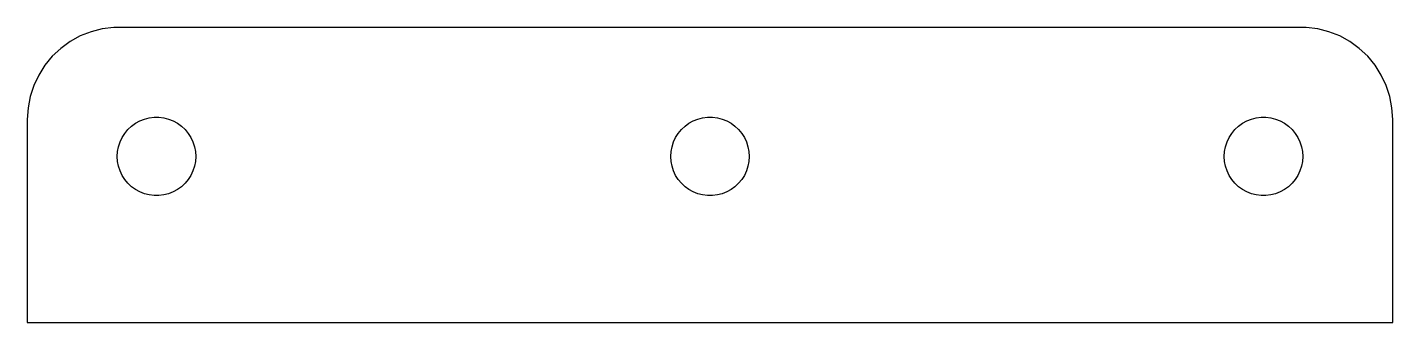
# Model space of a CAD drawing. Header units: metres. Extents: x -37 to 37, y 144 to 229.
# Drawn here: x -37 to 37, y 144 to 160 of the extents above.
import ezdxf

# ---------------------------------------------------------------- set-up
doc = ezdxf.new("R2010")
doc.units = ezdxf.units.M

msp = doc.modelspace()

# ---------------------------------------------------------------- linework, layer by layer
for p, q in [((-32.9369, 159.911), (-33.5451, 159.755)), ((-32.3139, 159.99), (-32.9369, 159.911)), ((32.3139, 159.99), (-32.3139, 159.99)), ((32.9369, 159.911), (32.3139, 159.99)), ((33.5451, 159.755), (32.9369, 159.911)), ((-34.6791, 159.222), (-35.1871, 158.853)), ((-34.1289, 159.524), (-34.6791, 159.222)), ((-33.5451, 159.755), (-34.1289, 159.524)), ((34.1289, 159.524), (33.5451, 159.755)), ((34.6791, 159.222), (34.1289, 159.524)), ((35.1871, 158.853), (34.6791, 159.222)), ((-35.6448, 158.423), (-36.0451, 157.939)), ((-35.1871, 158.853), (-35.6448, 158.423)), ((35.6448, 158.423), (35.1871, 158.853)), ((36.0451, 157.939), (35.6448, 158.423)), ((-36.0451, 157.939), (-36.3815, 157.409)), ((36.3815, 157.409), (36.0451, 157.939)), ((-36.3815, 157.409), (-36.6489, 156.841)), ((36.6489, 156.841), (36.3815, 157.409)), ((-36.8429, 156.243), (-36.9606, 155.627)), ((-36.6489, 156.841), (-36.8429, 156.243)), ((36.8429, 156.243), (36.6489, 156.841)), ((36.9606, 155.627), (36.8429, 156.243)), ((-36.9606, 155.627), (-37, 155)), ((37, 155), (36.9606, 155.627)), ((-37, 155), (-37, 144)), ((-31.3545, 154.637), (-31.1386, 154.794)), ((-31.1386, 154.794), (-30.9048, 154.923)), ((-30.9048, 154.923), (-30.6567, 155.021)), ((-30.6567, 155.021), (-30.3982, 155.087)), ((-30.3982, 155.087), (-30.1334, 155.121)), ((-30.1334, 155.121), (-29.8666, 155.121)), ((-29.8666, 155.121), (-29.6018, 155.087)), ((-29.6018, 155.087), (-29.3433, 155.021)), ((-29.3433, 155.021), (-29.0952, 154.923)), ((-29.0952, 154.923), (-28.8614, 154.794)), ((-28.8614, 154.794), (-28.6455, 154.637)), ((-1.35452, 154.637), (-1.13863, 154.794)), ((-1.13863, 154.794), (-0.90477, 154.923)), ((-0.90477, 154.923), (-0.656647, 155.021)), ((-0.656647, 155.021), (-0.398178, 155.087)), ((-0.398178, 155.087), (-0.133423, 155.121)), ((-0.133423, 155.121), (0.133423, 155.121)), ((0.133423, 155.121), (0.398178, 155.087)), ((0.398178, 155.087), (0.656647, 155.021)), ((0.656647, 155.021), (0.90477, 154.923)), ((0.90477, 154.923), (1.13863, 154.794)), ((1.13863, 154.794), (1.35452, 154.637)), ((28.6455, 154.637), (28.8614, 154.794)), ((28.8614, 154.794), (29.0952, 154.923)), ((29.0952, 154.923), (29.3433, 155.021)), ((29.3433, 155.021), (29.6018, 155.087)), ((29.6018, 155.087), (29.8666, 155.121)), ((29.8666, 155.121), (30.1334, 155.121)), ((30.1334, 155.121), (30.3982, 155.087)), ((30.3982, 155.087), (30.6567, 155.021)), ((30.6567, 155.021), (30.9048, 154.923)), ((30.9048, 154.923), (31.1386, 154.794)), ((31.1386, 154.794), (31.3545, 154.637)), ((37, 144), (37, 155)), ((-31.9758, 153.782), (-31.8622, 154.024)), ((-31.8622, 154.024), (-31.7192, 154.249)), ((-31.7192, 154.249), (-31.5491, 154.455)), ((-31.5491, 154.455), (-31.3545, 154.637)), ((-28.6455, 154.637), (-28.4509, 154.455)), ((-28.4509, 154.455), (-28.2808, 154.249)), ((-28.2808, 154.249), (-28.1378, 154.024)), ((-28.1378, 154.024), (-28.0242, 153.782)), ((-1.97577, 153.782), (-1.86214, 154.024)), ((-1.86214, 154.024), (-1.71915, 154.249)), ((-1.71915, 154.249), (-1.54906, 154.455)), ((-1.54906, 154.455), (-1.35452, 154.637)), ((1.35452, 154.637), (1.54906, 154.455)), ((1.54906, 154.455), (1.71915, 154.249)), ((1.71915, 154.249), (1.86214, 154.024)), ((1.86214, 154.024), (1.97577, 153.782)), ((28.0242, 153.782), (28.1378, 154.024)), ((28.1378, 154.024), (28.2808, 154.249)), ((28.2808, 154.249), (28.4509, 154.455)), ((28.4509, 154.455), (28.6455, 154.637)), ((31.3545, 154.637), (31.5491, 154.455)), ((31.5491, 154.455), (31.7192, 154.249)), ((31.7192, 154.249), (31.8622, 154.024)), ((31.8622, 154.024), (31.9758, 153.782)), ((-32.125, 153), (-32.1082, 153.266)), ((-32.1082, 153.266), (-32.0582, 153.528)), ((-32.0582, 153.528), (-31.9758, 153.782)), ((-28.0242, 153.782), (-27.9418, 153.528)), ((-27.9418, 153.528), (-27.8918, 153.266)), ((-27.8918, 153.266), (-27.875, 153)), ((-2.125, 153), (-2.10823, 153.266)), ((-2.10823, 153.266), (-2.05823, 153.528)), ((-2.05823, 153.528), (-1.97577, 153.782)), ((1.97577, 153.782), (2.05823, 153.528)), ((2.05823, 153.528), (2.10823, 153.266)), ((2.10823, 153.266), (2.125, 153)), ((27.875, 153), (27.8918, 153.266)), ((27.8918, 153.266), (27.9418, 153.528)), ((27.9418, 153.528), (28.0242, 153.782)), ((31.9758, 153.782), (32.0582, 153.528)), ((32.0582, 153.528), (32.1082, 153.266)), ((32.1082, 153.266), (32.125, 153)), ((-32.1082, 152.734), (-32.125, 153)), ((-32.0582, 152.472), (-32.1082, 152.734)), ((-31.9758, 152.218), (-32.0582, 152.472)), ((-27.9418, 152.472), (-28.0242, 152.218)), ((-27.8918, 152.734), (-27.9418, 152.472)), ((-27.875, 153), (-27.8918, 152.734)), ((-2.10823, 152.734), (-2.125, 153)), ((-2.05823, 152.472), (-2.10823, 152.734)), ((-1.97577, 152.218), (-2.05823, 152.472)), ((2.05823, 152.472), (1.97577, 152.218)), ((2.10823, 152.734), (2.05823, 152.472)), ((2.125, 153), (2.10823, 152.734)), ((27.8918, 152.734), (27.875, 153)), ((27.9418, 152.472), (27.8918, 152.734)), ((28.0242, 152.218), (27.9418, 152.472)), ((32.0582, 152.472), (31.9758, 152.218)), ((32.1082, 152.734), (32.0582, 152.472)), ((32.125, 153), (32.1082, 152.734)), ((-31.8622, 151.976), (-31.9758, 152.218)), ((-31.7192, 151.751), (-31.8622, 151.976)), ((-31.5491, 151.545), (-31.7192, 151.751)), ((-28.2808, 151.751), (-28.4509, 151.545)), ((-28.1378, 151.976), (-28.2808, 151.751)), ((-28.0242, 152.218), (-28.1378, 151.976)), ((-1.86214, 151.976), (-1.97577, 152.218)), ((-1.71915, 151.751), (-1.86214, 151.976)), ((-1.54906, 151.545), (-1.71915, 151.751)), ((1.71915, 151.751), (1.54906, 151.545)), ((1.86214, 151.976), (1.71915, 151.751)), ((1.97577, 152.218), (1.86214, 151.976)), ((28.1378, 151.976), (28.0242, 152.218)), ((28.2808, 151.751), (28.1378, 151.976)), ((28.4509, 151.545), (28.2808, 151.751)), ((31.7192, 151.751), (31.5491, 151.545)), ((31.8622, 151.976), (31.7192, 151.751)), ((31.9758, 152.218), (31.8622, 151.976)), ((-31.3545, 151.363), (-31.5491, 151.545)), ((-31.1386, 151.206), (-31.3545, 151.363)), ((-30.9048, 151.077), (-31.1386, 151.206)), ((-30.6567, 150.979), (-30.9048, 151.077)), ((-30.3982, 150.913), (-30.6567, 150.979)), ((-29.3433, 150.979), (-29.6018, 150.913)), ((-29.0952, 151.077), (-29.3433, 150.979)), ((-28.8614, 151.206), (-29.0952, 151.077)), ((-28.6455, 151.363), (-28.8614, 151.206)), ((-28.4509, 151.545), (-28.6455, 151.363)), ((-1.35452, 151.363), (-1.54906, 151.545)), ((-1.13863, 151.206), (-1.35452, 151.363)), ((-0.90477, 151.077), (-1.13863, 151.206)), ((-0.656647, 150.979), (-0.90477, 151.077)), ((-0.398178, 150.913), (-0.656647, 150.979)), ((0.656647, 150.979), (0.398178, 150.913)), ((0.90477, 151.077), (0.656647, 150.979)), ((1.13863, 151.206), (0.90477, 151.077)), ((1.35452, 151.363), (1.13863, 151.206)), ((1.54906, 151.545), (1.35452, 151.363)), ((28.6455, 151.363), (28.4509, 151.545)), ((28.8614, 151.206), (28.6455, 151.363)), ((29.0952, 151.077), (28.8614, 151.206)), ((29.3433, 150.979), (29.0952, 151.077)), ((29.6018, 150.913), (29.3433, 150.979)), ((30.6567, 150.979), (30.3982, 150.913)), ((30.9048, 151.077), (30.6567, 150.979)), ((31.1386, 151.206), (30.9048, 151.077)), ((31.3545, 151.363), (31.1386, 151.206)), ((31.5491, 151.545), (31.3545, 151.363)), ((-30.1334, 150.879), (-30.3982, 150.913)), ((-29.8666, 150.879), (-30.1334, 150.879)), ((-29.6018, 150.913), (-29.8666, 150.879)), ((-0.133423, 150.879), (-0.398178, 150.913)), ((0.133423, 150.879), (-0.133423, 150.879)), ((0.398178, 150.913), (0.133423, 150.879)), ((29.8666, 150.879), (29.6018, 150.913)), ((30.1334, 150.879), (29.8666, 150.879)), ((30.3982, 150.913), (30.1334, 150.879)), ((-37, 144), (37, 144))]:
    msp.add_line(p, q)

doc.saveas('drawing.dxf')
